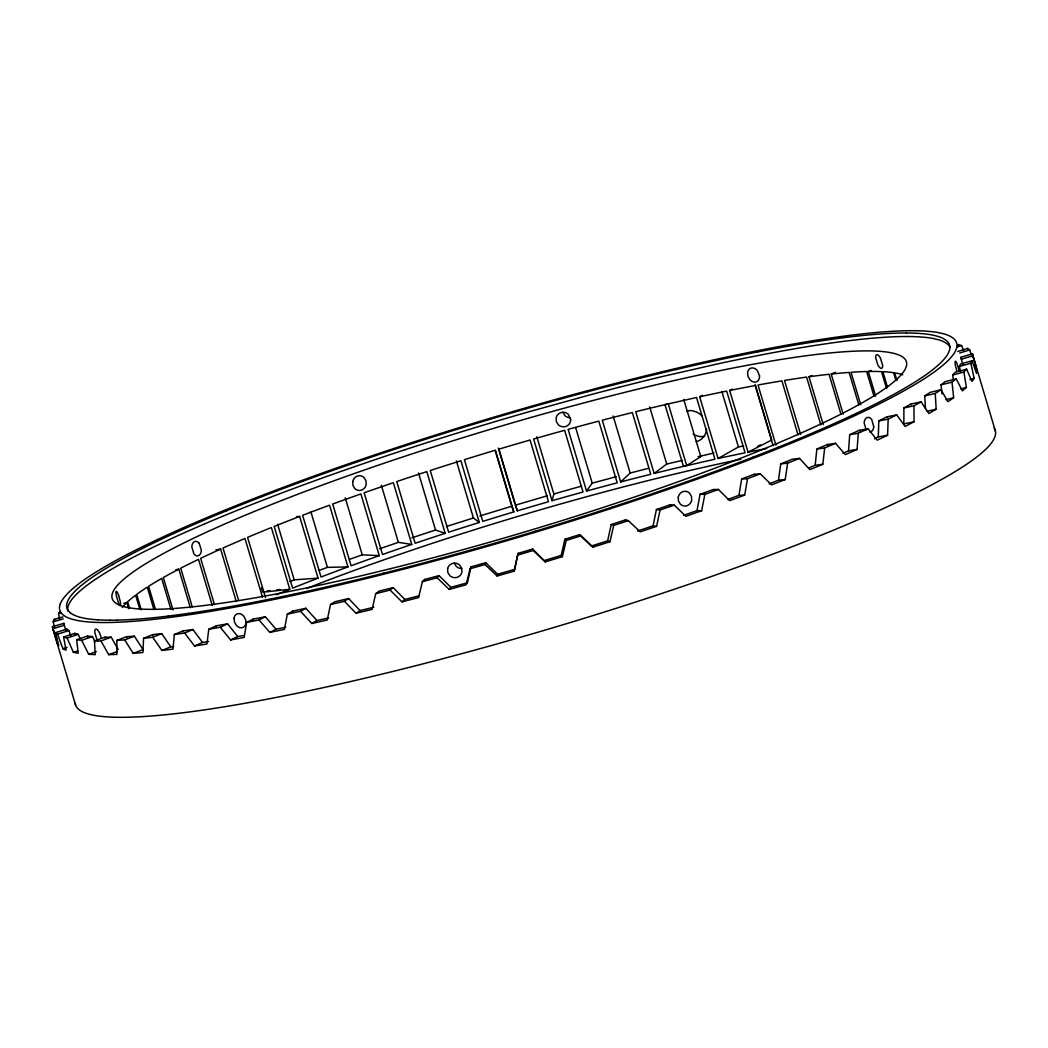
<?xml version="1.0" encoding="UTF-8"?>
<svg xmlns="http://www.w3.org/2000/svg" width="1048" height="1048" viewBox="0 0 1048 1048"><rect width="100%" height="100%" fill="white"/><g stroke="black" fill="none" stroke-linecap="round" stroke-linejoin="round"><path stroke-width="1.5" d="M143.065 649.642L134.419 636.202L126.729 636.686L116.839 640.407L116.904 654.397L108.717 654.659L100.949 640.931L94.451 640.904L95.263 654.62L88.687 654.306L81.692 640.302L76.635 639.765L78.233 653.205L75.718 652.786L73.347 652.301L67.151 638.036L63.614 637.001L66.024 650.166L62.945 648.751L57.496 634.158L55.505 632.625L66.928 629.101L68.88 630.595L70.884 636.044M960.662 372.119L959.405 366.433L960.531 364.036L972.02 360.774L970.867 363.237L974.168 378.394L971.968 381.433L966.61 369.145L963.898 372.04L966.374 387.419L962.418 390.93L956.235 378.852L952.003 382.14L953.654 397.729L947.981 401.672L941.012 389.791L935.275 393.445L936.152 409.218L928.829 413.554L921.074 401.856L913.922 405.825L914.053 421.768L905.158 426.431L896.669 414.89L887.08 416.79L878.787 420.942L878.316 436.964L874.504 438.798M896.669 414.89L888.18 419.135L887.591 435.221L877.215 440.173L868.058 428.763L859.177 430.322L849.679 434.684L848.566 450.823L842.906 453.352M116.839 640.407L124.725 639.922L133.214 653.376L142.921 652.537L143.563 638.284L152.733 637.289L161.916 650.467L173.038 649.053L174.322 634.538L184.697 633.044L194.496 645.974L200.653 645.018L206.915 644.009L208.801 629.232L220.25 627.254L230.612 639.922L244.197 637.433L246.594 622.407L259.013 619.971L269.86 632.403L284.453 629.403L287.309 614.141L300.553 611.285L311.819 623.495L327.251 620.01L330.5 604.539L344.412 601.277L356.019 613.276L372.132 609.36L375.682 593.692L390.105 590.076L401.974 601.88L418.597 597.57L422.357 581.719L437.147 577.776L449.199 589.421L466.137 584.771L470.028 568.763L485.028 564.544L497.158 576.033L514.24 571.095L518.026 553.37L532.685 549.021L545.327 561.872L562.357 556.698L566.234 540.454L581.142 535.803L593.181 547.082L609.975 541.724L613.722 525.402L628.341 520.62L640.21 531.847L656.572 526.358L660.096 509.983L674.27 505.123L685.877 516.31L701.649 510.756L704.859 494.368L718.43 489.468L729.683 500.643L744.683 495.088L747.512 478.7L760.324 473.84L771.59 484.87L785.227 479.539L787.598 463.19L799.519 458.395L809.855 469.635L822.824 464.264L824.671 447.968L835.557 443.317L845.343 454.636L857.081 449.435L858.312 433.23L868.058 428.763M152.746 635.507L152.785 634.603L161.733 633.634L170.785 646.839L173.614 646.485M182.706 631.879L182.784 630.962L192.898 629.507L202.552 642.45L208.552 641.52M835.557 443.317L827.488 444.509L816.864 449.055L815.174 465.286L808.912 467.893M216.281 626.717L216.399 625.774L227.56 623.861L237.765 636.555L244.341 635.363M799.519 458.395L792.34 459.221L780.721 463.884L778.52 480.181L769.114 483.862M253.105 620.089L253.249 619.119L265.354 616.761L276.03 629.219L285.79 627.228M760.324 473.84L754.128 474.272L741.643 479.015L738.984 495.337L727.574 499.569M718.43 489.468L713.282 489.521L700.051 494.289L697.025 510.612L683.558 515.354M292.772 612.045L292.942 611.076L305.846 608.285L316.941 620.534L328.692 617.888M674.27 505.123L670.222 504.782L656.415 509.524L653.074 525.821L637.603 531.009M628.341 520.62L625.446 519.887L611.194 524.55L607.644 540.807L591.269 546.034L579.426 534.69L564.898 539.222L561.217 555.401L562.357 556.698M424.388 580.474L424.61 579.465L439.033 575.614L450.889 587.312L466.91 582.911M467.408 582.78L471.089 566.824L485.709 562.711L497.643 574.265L514.293 569.444M518.026 553.37L514.24 571.095M552.008 500.721L533.615 439.007L538.777 437.54A414.366 54.09 -16.6 0 1 559.501 431.724L564.636 430.309L583.029 492.023L577.906 493.438A414.366 54.09 -16.6 0 0 557.169 499.241L552.008 500.721L553.842 493.936L536.825 436.846M497.158 576.033L497.643 574.265M485.028 564.544L485.709 562.711M54.575 627.438L53.186 621.778L54.339 619.316L62.932 616.918M470.028 568.763L471.089 566.824M687.187 411.641L687.698 410.816M586.539 491.054L591.662 489.665A414.366 54.09 -16.6 0 1 612.163 484.163L617.207 482.84L598.814 421.126L593.758 422.462A414.366 54.09 -16.6 0 0 573.269 427.951L568.147 429.353L586.539 491.054L592.225 483.167L616.329 476.67M449.199 589.421L450.889 587.312M437.147 577.776L439.033 575.614M59.657 619.145L58.583 613.408L59.88 611.98M953.313 379.18L952.619 375.014L955.265 372.197L966.61 369.145M422.357 581.719L424.61 579.465M128.708 608.692L126.86 602.521L125.799 603.543A414.366 54.09 -16.6 0 0 122.236 607.499M620.665 481.936L625.708 480.626A414.366 54.09 -16.6 0 1 645.817 475.504L650.756 474.272L632.363 412.558L627.424 413.79A414.366 54.09 -16.6 0 0 607.316 418.912L602.273 420.222L620.665 481.936L630.149 473.028L647.874 468.469M401.974 601.88L404.842 599.456L419.043 595.788M390.105 590.076L393.17 587.601L404.842 599.456M942.021 393.943L941.012 384.865L945.152 381.669L956.235 378.852M375.682 593.692L379.101 591.138L393.17 587.601M683.781 399.524L700.798 456.601L686.689 465.6L668.297 403.886L660.227 405.786A414.366 54.09 -16.6 0 0 640.656 410.502L635.743 411.72L654.135 473.434L666.725 464.041L682.431 460.36M356.019 613.276L360.04 610.578L373.795 607.237M344.412 601.277L348.617 598.526L360.04 610.578M925.489 408.668L924.716 395.895L930.297 392.332L941.012 389.791M330.5 604.539L335.046 601.709L348.617 598.526M311.819 623.495L316.941 620.534M112.542 564.544L119.629 560.536A460.517 60.103 -16.6 0 1 135.218 552.204L143.694 547.894A460.517 60.103 -16.6 0 1 161.968 539.026L171.754 534.467A460.517 60.103 -16.6 0 1 192.531 525.153L203.495 520.411A460.439 60.103 -16.6 0 1 226.656 510.743M300.553 611.285L305.846 608.285M699.684 396.786L704.243 395.803A414.366 54.09 -16.6 0 1 722.282 391.991L726.67 391.101L745.076 452.801L740.687 453.705A414.366 54.09 -16.6 0 0 722.635 457.504L718.077 458.5L699.684 396.786L702.396 395.253M718.077 458.5L738.421 446.972L743.608 445.859M921.074 401.856L910.869 404.083L903.9 407.96L903.861 423.981M287.309 614.141L292.942 611.076M190.33 607.735L178.828 569.169L176.103 570.597A414.366 54.09 -16.6 0 0 165.741 576.19L163.318 577.54L172.986 609.936M766.664 448.544A414.366 54.09 -16.6 0 0 752.399 451.321L748.062 452.199L729.657 390.485L732.447 389.044M269.86 632.403L276.03 629.219M757.612 446.33L760.39 444.889M748.062 452.199L771.747 439.964L755.189 384.433M259.013 619.971L265.354 616.761M246.594 622.407L253.249 619.119M230.612 639.922L237.765 636.555M220.25 627.254L227.56 623.861M208.801 629.232L216.399 625.774M236.258 601.552L220.63 549.1L217.172 550.659A414.366 54.09 -16.6 0 0 203.836 556.829L200.666 558.335L214.46 604.617M194.496 645.974L202.552 642.45M184.697 633.044L192.898 629.507M204.543 523.921L193.579 528.664A460.517 60.103 -16.6 0 0 172.802 537.978L163.016 542.523A460.517 60.103 -16.6 0 0 144.742 551.392L136.253 555.702A460.517 60.103 -16.6 0 0 120.677 564.047L113.577 568.055A460.439 60.103 -16.6 0 0 100.857 575.771L95.25 579.452A460.517 60.103 -16.6 0 0 85.53 586.435L81.443 589.749A460.517 60.103 -16.6 0 0 74.84 595.945L72.325 598.84A460.517 60.103 -16.6 0 0 68.906 604.198L68.002 606.648A460.517 60.103 -16.6 0 0 67.806 611.076M174.322 634.538L182.784 630.962M823.243 424.597L808.99 376.769L811.938 375.512M161.916 650.467L170.785 646.839M226.538 510.756L238.59 505.87A460.517 60.103 -16.6 0 1 263.637 495.992L276.62 491.014M152.733 637.289L161.733 633.634M265.511 597.543L247.577 537.375L251.415 535.764A414.366 54.09 -16.6 0 1 267.319 529.201L271.38 527.563L289.785 589.277L285.711 590.915A414.366 54.09 -16.6 0 0 276.344 594.753M777.878 447.352L789.917 442.466A460.517 60.103 -16.6 0 0 812.96 432.824L823.938 428.069A460.439 60.103 -16.6 0 0 844.727 418.755L854.487 414.209A460.517 60.103 -16.6 0 0 872.774 405.34L881.25 401.03A460.517 60.103 -16.6 0 0 896.839 392.699L903.926 388.677A460.517 60.103 -16.6 0 0 916.646 380.974L922.266 377.293A460.439 60.103 -16.6 0 0 931.986 370.298L936.06 366.996A460.517 60.103 -16.6 0 0 942.676 360.787L945.178 357.892A460.517 60.103 -16.6 0 0 948.597 352.547L949.514 350.098A460.517 60.103 -16.6 0 0 949.711 345.657L949.003 343.679A460.439 60.103 -16.6 0 0 945.977 340.22L943.672 338.727A460.517 60.103 -16.6 0 0 937.449 336.264L933.558 335.281A460.517 60.103 -16.6 0 0 924.218 333.84L918.795 333.382A460.439 60.103 -16.6 0 0 906.441 333.002M843.168 414.156L831.208 374.044L835.584 372.276M143.563 638.284L152.785 634.603M289.929 581.496L294.2 579.845L318.042 578.155L299.649 516.441L296.466 516.664M133.214 653.376L142.803 649.668M299.649 516.441L295.326 518.105A414.366 54.09 -16.6 0 0 278.31 524.786L274.183 526.437L292.589 588.151L296.702 586.5A414.366 54.09 -16.6 0 1 313.719 579.819L318.042 578.155M752.818 457.242L739.836 462.22A460.517 60.103 -16.6 0 1 713.046 472.216L699.265 477.233A460.517 60.103 -16.6 0 1 671.021 487.241L656.585 492.246A460.517 60.103 -16.6 0 1 627.215 502.162L612.294 507.075M124.725 639.922L134.419 636.202M319.208 570.4L327.435 567.361L347.949 566.916L329.557 505.202L324.998 506.878A414.366 54.09 -16.6 0 0 306.998 513.625L302.623 515.302L321.029 577.016L325.404 575.339A414.366 54.09 -16.6 0 1 343.39 568.592L347.949 566.916M875.656 396.17L868.294 371.49L871.32 370.389M108.717 654.659L117.455 651.45M303.422 481.006L317.203 476.002A460.517 60.103 -16.6 0 1 345.447 465.98L359.87 460.989A460.517 60.103 -16.6 0 1 389.253 451.072L404.161 446.147M100.949 640.931L111.245 637.184L118.123 649.485M94.451 640.904L104.905 637.171L111.245 637.184M349.744 559.265L362.254 554.824L379.271 555.636L360.879 493.936L356.124 495.612A414.366 54.09 -16.6 0 0 337.286 502.372L332.688 504.049L351.093 565.763L355.678 564.086A414.366 54.09 -16.6 0 1 374.516 557.313L379.271 555.636M88.687 654.306L96.337 651.633M81.692 640.302L92.46 636.568L95.067 641.835M379.651 548.759L398.371 542.353L411.772 544.423L393.367 482.709L388.467 484.373A414.366 54.09 -16.6 0 0 368.922 491.106L364.141 492.783L382.533 554.497L387.328 552.82A414.366 54.09 -16.6 0 1 406.86 546.087L411.772 544.423M76.635 639.765L87.534 636.057L92.46 636.568M411.864 537.834L435.523 530.039L445.19 533.34L426.798 471.626L421.768 473.264A414.366 54.09 -16.6 0 0 401.685 479.905L396.747 481.569L415.139 543.283L420.078 541.62A414.366 54.09 -16.6 0 1 440.16 534.978L445.19 533.34M73.347 652.301L77.513 650.926M67.151 638.036L78.286 634.368L79.962 638.245M405.209 449.658L390.301 454.57A460.517 60.103 -16.6 0 0 360.918 464.5L346.495 469.491A460.517 60.103 -16.6 0 0 318.251 479.499L304.47 484.517A460.439 60.103 -16.6 0 0 277.641 494.538L264.686 499.503A460.517 60.103 -16.6 0 0 239.625 509.38L227.586 514.267A460.439 60.103 -16.6 0 0 204.53 523.921M63.614 637.001L74.84 633.346L78.286 634.368M957.387 346.914L961.592 345.552L963.78 350.962M446.409 526.528L473.421 517.974L479.29 522.467L474.181 524.066A414.366 54.09 -16.6 0 0 453.705 530.576L448.649 532.214L430.256 470.5L435.3 468.875A414.366 54.09 -16.6 0 1 455.788 462.365L460.897 460.766L479.29 522.467M62.945 648.751L67.124 647.35M57.496 634.158L68.88 630.595M957.754 351.512L967.71 348.381L969.701 349.914L971.575 355.429M479.879 515.957L511.778 506.236L513.808 511.909L508.647 513.455A414.366 54.09 -16.6 0 0 487.923 519.782L482.801 521.38L464.408 459.666L469.53 458.081A414.366 54.09 -16.6 0 1 490.254 451.754L495.416 450.195L513.808 511.909M959.706 353.019L969.701 349.914M561.217 555.401L544.606 560.457M536.183 530.982L520.777 535.594A460.517 60.103 -16.6 0 1 489.953 544.58L474.561 548.956M52.819 628.721L64.321 625.289L63.902 623.324L52.4 626.717L57.365 643.524L58.74 645.529L55.505 632.625M962.863 364.809L960.885 357.263L972.374 353.831L995.43 431.186M517.345 510.848L522.507 509.315A414.366 54.09 -16.6 0 1 543.309 503.223L548.471 501.73L530.078 440.029L524.917 441.509A414.366 54.09 -16.6 0 0 504.114 447.601L498.953 449.147L517.345 510.848L515.315 505.175L547.344 495.783M545.327 561.872L533.196 550.501L518.157 554.955M961.304 359.215L972.806 355.835L972.374 353.831L976.055 366.59L975.452 365.569M526.502 408.641L541.895 404.266A460.517 60.103 -16.6 0 1 572.536 395.79L587.745 391.703M553.842 493.936L581.457 486.154M53.186 621.778L63.234 618.923M959.405 366.433L970.867 363.237M969.872 379.572L974.168 378.394M58.583 613.408L61.426 612.648M952.619 375.014L963.898 372.04M123.782 603.321L126.86 602.521M960.754 388.887L966.374 387.419M618.896 387.328L633.765 383.568A460.517 60.103 -16.6 0 1 663.017 376.376L719.151 363.564A460.517 60.103 -16.6 0 1 745.744 357.997L758.621 355.429A460.439 60.103 -16.6 0 1 783.393 350.779L795.353 348.67A460.517 60.103 -16.6 0 1 818.134 344.949L828.955 343.338A460.439 60.103 -16.6 0 1 849.391 340.626L859.059 339.513A460.517 60.103 -16.6 0 1 877.019 337.81L885.337 337.22A460.517 60.103 -16.6 0 1 900.573 336.565L907.476 336.5M383.738 573.177L398.607 569.405A460.517 60.103 -16.6 0 0 428.724 561.531L443.933 557.431A460.439 60.103 -16.6 0 0 474.639 548.929M941.012 384.865L952.003 382.14M654.135 473.434L659.048 472.216A414.366 54.09 -16.6 0 1 678.619 467.487L714.933 459.194L696.54 397.48L665.021 404.659L683.414 466.36L685.051 465.98M945.846 399.642L953.654 397.729M676.327 369.472L661.969 372.878A460.517 60.103 -16.6 0 0 632.717 380.057L617.861 383.83A460.439 60.103 -16.6 0 0 587.797 391.69M698.151 456.679L713.871 452.998M698.623 457.111L700.798 456.601M924.716 395.895L935.275 393.445M927.166 411.274L936.152 409.218M903.9 407.96L913.922 405.825M904.11 423.851L914.053 421.768M175.71 569.798L178.828 569.169M729.657 390.485L734.006 389.62A414.366 54.09 -16.6 0 1 751.075 386.306L755.202 385.546L773.136 445.714M757.573 351.931L744.696 354.486A460.517 60.103 -16.6 0 0 718.103 360.067L704.413 363.066A460.439 60.103 -16.6 0 0 676.366 369.472M878.787 420.942L888.18 419.135M878.316 436.964L887.591 435.221M849.679 434.684L858.312 433.23M215.953 549.859L220.63 549.1M848.566 450.823L857.081 449.435M188.548 613.394L199.382 611.783A460.517 60.103 -16.6 0 0 222.15 608.063L234.071 605.967A460.517 60.103 -16.6 0 0 258.895 601.303L271.76 598.736A460.517 60.103 -16.6 0 0 298.366 593.168L312.055 590.168A460.517 60.103 -16.6 0 0 340.128 583.762L354.486 580.356A460.439 60.103 -16.6 0 0 383.83 573.138M816.864 449.055L824.671 447.968M808.99 376.769L812.449 376.298A414.366 54.09 -16.6 0 1 825.863 374.634L829.047 374.28L841.007 414.392M815.174 465.286L822.824 464.264M168.073 616.119L158.445 617.22A460.517 60.103 -16.6 0 1 140.484 618.923L132.179 619.512M267.161 590.902L270.345 590.561M276.698 589.867L279.868 589.526M264.371 592.028L289.785 589.277M831.208 374.044L834.326 373.717A414.366 54.09 -16.6 0 1 846.299 372.63L849.129 372.407L858.784 404.816M780.721 463.884L787.598 463.19M778.52 480.181L785.227 479.539M741.643 479.015L747.512 478.7M738.984 495.337L744.683 495.088M868.294 371.49L870.652 371.451A414.366 54.09 -16.6 0 1 879.495 371.542L881.525 371.621L886.582 388.598M116.931 620.167L110.027 620.233M906.441 332.989L899.525 333.054A460.517 60.103 -16.6 0 0 884.289 333.709L875.971 334.312A460.517 60.103 -16.6 0 0 858.024 336.002L848.395 337.115A460.439 60.103 -16.6 0 0 827.933 339.84L817.086 341.438A460.517 60.103 -16.6 0 0 794.305 345.159L782.398 347.255A460.439 60.103 -16.6 0 0 757.599 351.931M700.051 494.289L704.859 494.368M697.025 510.612L701.649 510.756M97.674 619.84L92.237 619.381A460.517 60.103 -16.6 0 1 82.91 617.94L79.006 616.971A460.439 60.103 -16.6 0 1 72.928 614.469M656.415 509.524L660.096 509.983M653.074 525.821L656.572 526.358M961.592 345.552L958.055 344.517L958.186 345.355M902.787 374.752L901.621 374.385A414.366 54.09 -16.6 0 0 896.184 373.127L894.665 372.865L896.97 380.581M611.194 524.55L613.722 525.402M607.644 540.807L609.975 541.724M591.269 546.034L593.181 547.082M72.797 614.508L70.478 613.014M579.426 534.69L581.142 535.803M564.898 539.222L566.234 540.454M625.446 519.887L626.193 520.607M670.222 504.782L670.956 505.49M713.282 489.521L713.989 490.228M754.128 474.272L754.809 474.993M827.488 444.509L828.103 445.243M859.177 430.322L859.753 431.056M887.08 416.79L887.604 417.536M199.238 543.283L201.334 550.292A7.388 4.624 79.5 0 1 198.622 555.584A7.388 4.624 79.5 0 1 193.88 553.855L191.797 546.833A7.388 4.624 79.5 0 1 199.146 543.27M910.869 404.083L911.354 404.829M866.238 430.007L864.155 422.986A7.388 4.716 79.7 0 1 866.866 417.694A7.388 4.716 79.7 0 1 871.687 419.423L873.678 426.444M99.508 632.678L101.381 638.009M562.894 412.336L564.872 415.584A7.375 7.218 34.2 0 0 570.112 417.667M67.465 609.543L66.758 607.565A460.517 60.103 -16.6 0 1 66.954 603.137L67.858 600.687A460.517 60.103 -16.6 0 1 71.277 595.343L73.792 592.447A460.517 60.103 -16.6 0 1 80.395 586.238L84.482 582.937A460.517 60.103 -16.6 0 1 94.202 575.942L99.822 572.26A460.439 60.103 -16.6 0 1 112.66 564.518M454.334 563.156L456.325 566.418A7.388 7.205 37.2 0 0 461.552 568.514M54.339 619.316L54.64 620.115M972.02 360.774L976.54 373.298L976.946 370.743L972.806 355.835M532.685 549.021L533.196 550.501M956.968 371.411L955.488 365.962A7.388 1.284 74.7 0 1 955.278 361.337A7.388 1.153 74.6 0 1 957.06 363.774L959.143 370.782M56.003 637.891L52.4 626.717M63.902 623.324L64.151 624.136M64.321 625.289L66.024 630.844M895.896 380.411L893.59 372.695L891.992 372.472A414.366 54.09 -16.6 0 0 884.826 371.791L882.875 371.686L887.486 387.118M874.019 396.209L866.657 371.529L864.22 371.595A414.366 54.09 -16.6 0 0 853.779 372.092L851.028 372.276L860.696 404.672M820.846 424.925L806.593 377.097L803.056 377.594A414.366 54.09 -16.6 0 0 788.306 379.834L784.52 380.437L800.62 434.435M798.013 434.855L781.913 380.869L778.061 381.498A414.366 54.09 -16.6 0 0 762.093 384.275L758.018 385.022L775.952 445.19M721.862 391.441L738.421 446.972M649.708 406.965L666.725 464.041M613.132 415.951L630.149 473.028M575.666 427.636L592.225 483.167M498.298 448.099L514.856 503.63M495.219 450.692L511.778 506.236M456.404 460.884L473.421 517.974M418.506 472.962L435.523 530.039M381.354 485.276L398.371 542.353M345.237 497.748L362.254 554.824M310.889 511.817L327.435 567.361M277.641 524.301L294.2 579.845M261.397 587.574L262.773 592.199M262.459 597.098L244.97 538.476L241.21 540.087A414.366 54.09 -16.6 0 0 226.525 546.466L223.014 548.038L238.643 600.491M212.312 605.639L198.517 559.357L195.426 560.85A414.366 54.09 -16.6 0 0 183.531 566.758L180.728 568.199L192.216 606.766M170.889 609.32L161.693 578.457L159.362 579.793A414.366 54.09 -16.6 0 0 150.611 585.033L148.606 586.304L155.497 609.438M153.689 608.757L147.257 587.155L145.331 588.4A414.366 54.09 -16.6 0 0 138.257 593.247L136.672 594.413L141.27 609.844M139.751 609.085L135.611 595.199L134.118 596.338A414.366 54.09 -16.6 0 0 128.773 600.753L127.62 601.801L129.467 607.984M52.544 627.739L75.613 705.16M960.885 357.263L961.121 358.075M66.928 629.101L67.124 629.927M967.71 348.381L967.894 349.22M74.84 633.346L74.984 634.197M882.508 365.005L880.412 357.997A7.388 2.62 70.5 0 0 875.696 357.761L877.792 364.783A7.388 2.62 70.5 0 0 881.25 368.385A7.388 2.62 70.5 0 0 882.613 364.966M87.534 636.057L87.639 636.909M104.905 637.171L104.944 638.036M126.729 636.686L126.729 637.577M994.107 428.147A479.892 62.644 -16.6 0 1 994.814 437.055L993.583 439.688A479.892 62.644 -16.6 0 1 508.306 640.76L492.285 645.28A479.892 62.644 -16.6 0 1 75.155 703.011M696.2 441.653A16.152 14.554 57.5 0 0 701.335 439.204L703.968 436.44A16.152 14.554 57.5 0 0 706.601 429.091M687.056 410.973A16.152 14.554 57.5 0 1 692.872 410.855L696.71 412.1A16.152 14.554 57.5 0 1 701.741 415.742M704.662 436.256A16.152 14.607 57 0 1 698.806 436.387L694.955 435.156A16.152 14.724 56.4 0 1 693.134 434.173M777.904 447.339A460.439 60.103 -16.6 0 1 752.844 457.229M612.346 507.062A460.439 60.103 -16.6 0 1 582.151 516.769L566.863 521.577A460.439 60.103 -16.6 0 1 536.235 530.969M188.666 613.355A460.439 60.103 -16.6 0 1 168.178 616.08M132.297 619.473A460.439 60.103 -16.6 0 1 117.062 620.128M110.158 620.193A460.439 60.103 -16.6 0 1 97.792 619.8M70.622 612.975A460.439 60.103 -16.6 0 1 67.596 609.504M276.724 491.001A460.439 60.103 -16.6 0 1 303.527 480.993M404.253 446.134A460.439 60.103 -16.6 0 1 434.448 436.426L449.605 431.645A460.517 60.103 -16.6 0 1 480.285 422.239L495.678 417.641A460.439 60.103 -16.6 0 1 526.581 408.641M306.697 588.426A414.366 54.09 -16.6 0 1 693.016 469.753L705.645 466.871A414.366 54.09 -16.6 0 1 740.766 459.273M405.17 449.684A460.439 60.103 -16.6 0 1 435.365 439.964L450.653 435.156A460.517 60.103 -16.6 0 1 481.333 425.75L496.726 421.139A460.439 60.103 -16.6 0 1 527.55 412.152L588.793 395.201A460.439 60.103 -16.6 0 1 618.883 387.341M907.424 336.513A460.439 60.103 -16.6 0 1 919.777 336.906L925.266 337.351A460.517 60.103 -16.6 0 1 934.606 338.792L938.497 339.762A460.517 60.103 -16.6 0 1 944.707 342.238L947.025 343.718A460.439 60.103 -16.6 0 1 949.973 347.202M97.739 640.944A7.388 2.489 70.7 0 1 96.888 639.463L94.792 632.455A7.388 2.489 70.7 0 1 96.062 629.075A7.388 2.489 70.7 0 1 99.416 632.717M873.77 426.444A7.388 4.716 79.7 0 1 869.853 432.025M234.084 618.071L234.372 621.713L236.167 625.093A7.388 5.594 64.6 0 0 242.062 627.713A7.388 5.685 64.3 0 0 245.913 623.298L245.625 619.643L243.83 616.276A7.388 5.685 64.3 0 0 237.87 613.683A7.388 5.594 64.6 0 0 234.084 618.071M759.538 375.826L759.446 377.621A7.388 5.594 64.6 0 1 755.647 382.022A7.388 5.685 64.3 0 1 749.7 379.428L747.892 376.062L747.604 372.407A7.388 5.685 64.3 0 1 751.468 367.979A7.388 5.594 64.6 0 1 757.35 370.612L759.538 375.826M678.266 497.145L678.436 500.957L680.362 504.154A7.388 6.878 -86.8 0 0 687.082 505.673A7.375 6.825 -87.7 0 0 691.68 500.171L691.497 496.359L689.584 493.163A7.388 6.838 -87.7 0 0 682.903 491.643A7.388 6.878 -86.8 0 0 678.266 497.145M352.757 481.569L352.927 485.381L354.84 488.578A7.388 6.838 -87.7 0 0 361.534 490.097A7.388 6.878 -86.8 0 0 366.171 484.595L366.001 480.783L364.075 477.587A7.388 6.878 -86.8 0 0 357.342 476.067A7.388 6.838 -87.7 0 0 352.757 481.556M447.64 568.553L447.758 572.313L449.736 575.562A7.388 7.205 37.2 0 0 456.863 577.409A7.375 7.218 34.2 0 0 461.893 572.234L461.788 568.461L459.81 565.213A7.375 7.218 34.2 0 0 452.684 563.405A7.388 7.205 37.2 0 0 447.64 568.553M570.688 419.501L570.453 421.401A7.388 7.205 37.2 0 1 565.422 426.562A7.388 7.231 34.2 0 1 558.283 424.728L556.292 421.493L556.2 417.72A7.388 7.231 34.2 0 1 561.243 412.519A7.388 7.205 37.2 0 1 568.357 414.379L570.688 419.501M60.286 603.936L59.88 605.168A467.893 61.072 -16.6 0 0 59.67 609.661L60.391 611.678A467.893 61.072 -16.6 0 0 63.47 615.202L65.814 616.709A467.893 61.072 -16.6 0 0 72.129 619.224L76.085 620.206A467.893 61.072 -16.6 0 0 85.569 621.674L91.084 622.132A467.893 61.072 -16.6 0 0 103.647 622.538L110.656 622.473A467.893 61.072 -16.6 0 0 126.14 621.805L134.589 621.202A467.893 61.072 -16.6 0 0 152.838 619.473L162.61 618.359A467.893 61.072 -16.6 0 0 183.426 615.595L194.43 613.958A467.893 61.072 -16.6 0 0 217.565 610.172L229.669 608.05A467.893 61.072 -16.6 0 0 254.887 603.294L267.974 600.701A467.893 61.072 -16.6 0 0 294.999 595.041L308.911 591.989A467.893 61.072 -16.6 0 0 337.443 585.478L352.023 582.02A467.893 61.072 -16.6 0 0 381.747 574.723L396.851 570.898A467.893 61.072 -16.6 0 0 427.44 562.894L442.898 558.728A467.893 61.072 -16.6 0 0 474.024 550.121L489.665 545.667A467.893 61.072 -16.6 0 0 520.987 536.537L536.628 531.86A467.893 61.072 -16.6 0 0 567.793 522.297L583.291 517.437A467.893 61.072 -16.6 0 0 613.958 507.56L629.114 502.568A467.893 61.072 -16.6 0 0 658.969 492.495L673.628 487.412A467.893 61.072 -16.6 0 0 702.33 477.246L716.321 472.15A467.893 61.072 -16.6 0 0 743.556 461.985L756.748 456.928A467.893 61.072 -16.6 0 0 782.201 446.893L794.436 441.915A467.893 61.072 -16.6 0 0 817.846 432.117L828.994 427.296A467.893 61.072 -16.6 0 0 850.111 417.838L860.041 413.213A467.893 61.072 -16.6 0 0 878.617 404.201L887.237 399.812A467.893 61.072 -16.6 0 0 903.062 391.349L910.267 387.262A467.893 61.072 -16.6 0 0 923.196 379.441L928.908 375.695A467.893 61.072 -16.6 0 0 938.772 368.595L942.925 365.228A467.893 61.072 -16.6 0 0 949.632 358.927L952.187 355.993A467.893 61.072 -16.6 0 0 955.658 350.556L956.588 348.067A467.893 61.072 -16.6 0 0 956.785 343.561L956.064 341.556A467.893 61.072 -16.6 0 0 952.999 338.032L950.641 336.513A467.893 61.072 -16.6 0 0 944.34 334.011L940.384 333.015A467.893 61.072 -16.6 0 0 930.899 331.561L925.371 331.089A467.893 61.072 -16.6 0 0 912.821 330.696L905.8 330.762A467.893 61.072 -16.6 0 0 890.315 331.43L881.866 332.019A467.893 61.072 -16.6 0 0 863.631 333.749L853.845 334.875A467.893 61.072 -16.6 0 0 833.042 337.639L822.038 339.277A467.893 61.072 -16.6 0 0 798.904 343.05L786.786 345.185A467.893 61.072 -16.6 0 0 761.569 349.927L748.495 352.534A467.893 61.072 -16.6 0 0 721.469 358.193L707.557 361.246A467.893 61.072 -16.6 0 0 679.025 367.756L664.445 371.215A467.893 61.072 -16.6 0 0 634.721 378.511L619.617 382.337A467.893 61.072 -16.6 0 0 589.015 390.341L573.57 394.493A467.893 61.072 -16.6 0 0 542.432 403.113L526.803 407.554A467.893 61.072 -16.6 0 0 495.481 416.685L479.84 421.375A467.893 61.072 -16.6 0 0 448.662 430.925L433.178 435.785A467.893 61.072 -16.6 0 0 402.498 445.662L387.341 450.653A467.893 61.072 -16.6 0 0 357.499 460.74L342.84 465.81A467.893 61.072 -16.6 0 0 314.138 475.989L300.134 481.084A467.893 61.072 -16.6 0 0 272.912 491.25L259.721 496.307A467.893 61.072 -16.6 0 0 234.267 506.341L222.019 511.306A467.893 61.072 -16.6 0 0 198.609 521.118L187.461 525.939A467.893 61.072 -16.6 0 0 166.357 535.397L156.427 540.021A467.893 61.072 -16.6 0 0 137.851 549.034L129.232 553.409A467.893 61.072 -16.6 0 0 113.394 561.885L106.189 565.959A467.893 61.072 -16.6 0 0 93.272 573.793L87.56 577.527A467.893 61.072 -16.6 0 0 77.683 584.64L73.543 587.994A467.893 61.072 -16.6 0 0 66.823 594.295L64.282 597.242A467.893 61.072 -16.6 0 0 60.797 602.679L60.286 603.936M390.629 568.658L364.455 575.011A414.366 54.09 -16.6 0 1 141.781 566.182A414.366 54.09 -16.6 0 1 666.921 382.232L679.562 379.337A414.366 54.09 -16.6 0 1 879.351 392.397A414.366 54.09 -16.6 0 1 390.629 568.658M118.621 595.421L118.018 593.862A7.388 1.284 74.7 0 0 116.132 591.465A7.388 1.153 74.6 0 0 116.446 596.037L118.529 603.059A7.388 1.153 74.6 0 0 120.31 605.495A7.388 1.284 74.7 0 0 120.114 600.884L118.621 595.421"/></g></svg>
